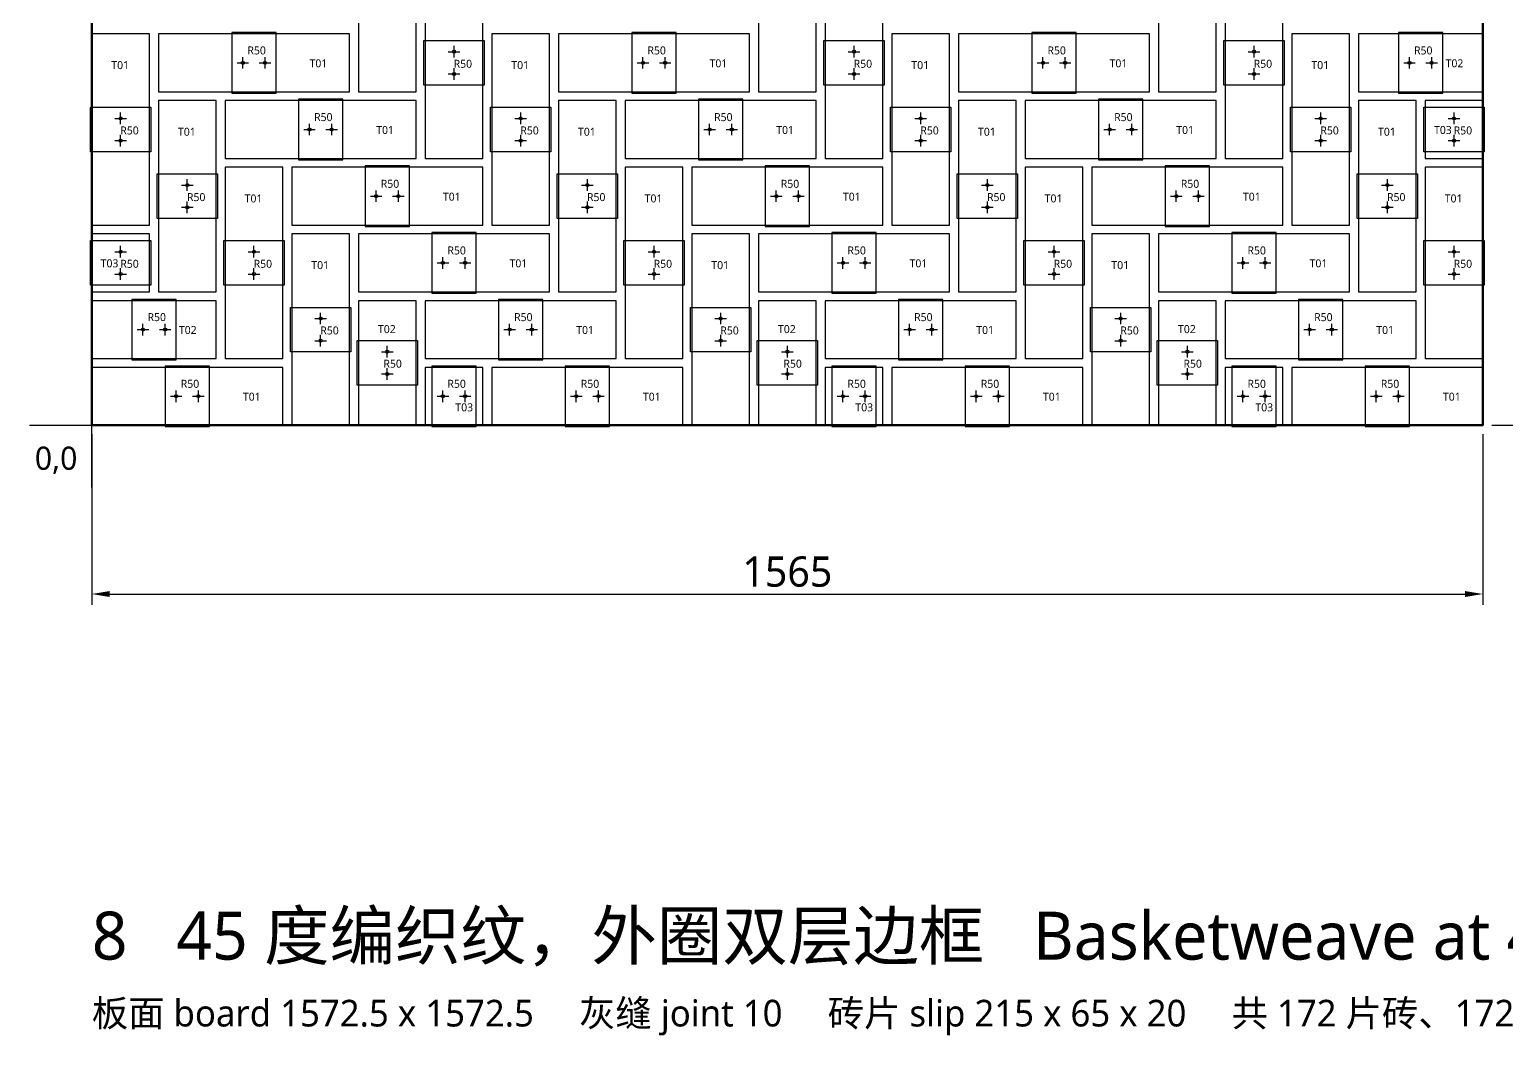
# Model space of a CAD drawing. Header units: millimetres. Extents: x -190 to 8130, y -7782 to 208.
# Drawn here: x 2502 to 4164, y -5656 to -4524 of the extents above; entities that cross this region are included whole.
import ezdxf
from ezdxf.enums import TextEntityAlignment as Align

# ---------------------------------------------------------------- set-up
doc = ezdxf.new("R2010")
doc.units = ezdxf.units.MM
for name, color, linetype in [('BOARD', 7, 'Continuous'), ('DIM', 8, 'Continuous'), ('ORIGIN', 1, 'Continuous'), ('P5_CLIP', 4, 'Continuous'), ('P5_HOLE', 1, 'Continuous'), ('P5_SLIP', 7, 'Continuous'), ('P5_TXT_B', 7, 'Continuous'), ('P5_TXT_C', 4, 'Continuous'), ('TITLE', 7, 'Continuous')]:
    doc.layers.add(name, color=color, linetype=linetype)
doc.styles.add('CN', font='msyh.ttc')
doc.dimstyles.new('MM', dxfattribs={"dimtxt": 34, "dimasz": 20, "dimexe": 12, "dimexo": 10, "dimgap": 8, "dimtad": 1, "dimdec": 1, "dimdsep": 46, "dimtxsty": 'CN', "dimcen": 2.5, "dimazin": 3, "dimtfac": 1, "dimtmove": 0, "dimatfit": 3})

msp = doc.modelspace()

# ---------------------------------------------------------------- linework, layer by layer
at = {"layer": 'BOARD', "lineweight": 50}
msp.add_lwpolyline([(2572.5, -4969.5), (4137.5, -4969.5), (4137.5, -3554.5), (2572.5, -3554.5)], close=True, dxfattribs=at)
at = {"layer": 'ORIGIN'}
for p, q in [((2572.5, -5039.5), (2572.5, -4879.5)), ((2502.5, -4969.5), (2662.5, -4969.5))]:
    msp.add_line(p, q, dxfattribs=at)
at = {"layer": 'P5_CLIP'}
for points in [[(2730, -4596), (2780, -4596), (2780, -4528), (2730, -4528)], [(3180, -4596), (3230, -4596), (3230, -4528), (3180, -4528)], [(3630, -4596), (3680, -4596), (3680, -4528), (3630, -4528)], [(4042.38, -4596), (4092.38, -4596), (4092.38, -4528), (4042.38, -4528)], [(2946, -4587), (2946, -4537), (3014, -4537), (3014, -4587)], [(3396, -4587), (3396, -4537), (3464, -4537), (3464, -4587)], [(3846, -4587), (3846, -4537), (3914, -4537), (3914, -4587)], [(2571, -4662), (2571, -4612), (2639, -4612), (2639, -4662)], [(2805, -4671), (2855, -4671), (2855, -4603), (2805, -4603)], [(3021, -4662), (3021, -4612), (3089, -4612), (3089, -4662)], [(3255, -4671), (3305, -4671), (3305, -4603), (3255, -4603)], [(3471, -4662), (3471, -4612), (3539, -4612), (3539, -4662)], [(3705, -4671), (3755, -4671), (3755, -4603), (3705, -4603)], [(3921, -4662), (3921, -4612), (3989, -4612), (3989, -4662)], [(4071, -4662), (4071, -4612), (4139, -4612), (4139, -4662)], [(2880, -4746), (2930, -4746), (2930, -4678), (2880, -4678)], [(3330, -4746), (3380, -4746), (3380, -4678), (3330, -4678)], [(3780, -4746), (3830, -4746), (3830, -4678), (3780, -4678)], [(2646, -4737), (2646, -4687), (2714, -4687), (2714, -4737)], [(3096, -4737), (3096, -4687), (3164, -4687), (3164, -4737)], [(3546, -4737), (3546, -4687), (3614, -4687), (3614, -4737)], [(3996, -4737), (3996, -4687), (4064, -4687), (4064, -4737)], [(2571, -4812), (2571, -4762), (2639, -4762), (2639, -4812)], [(2721, -4812), (2721, -4762), (2789, -4762), (2789, -4812)], [(2955, -4821), (3005, -4821), (3005, -4753), (2955, -4753)], [(3171, -4812), (3171, -4762), (3239, -4762), (3239, -4812)], [(3405, -4821), (3455, -4821), (3455, -4753), (3405, -4753)], [(3621, -4812), (3621, -4762), (3689, -4762), (3689, -4812)], [(3855, -4821), (3905, -4821), (3905, -4753), (3855, -4753)], [(4071, -4812), (4071, -4762), (4139, -4762), (4139, -4812)], [(2617.62, -4896), (2667.62, -4896), (2667.62, -4828), (2617.62, -4828)], [(3030, -4896), (3080, -4896), (3080, -4828), (3030, -4828)], [(3480, -4896), (3530, -4896), (3530, -4828), (3480, -4828)], [(3930, -4896), (3980, -4896), (3980, -4828), (3930, -4828)], [(2796, -4887), (2796, -4837), (2864, -4837), (2864, -4887)], [(3246, -4887), (3246, -4837), (3314, -4837), (3314, -4887)], [(3696, -4887), (3696, -4837), (3764, -4837), (3764, -4887)], [(2871, -4924.38), (2871, -4874.38), (2939, -4874.38), (2939, -4924.38)], [(3321, -4924.38), (3321, -4874.38), (3389, -4874.38), (3389, -4924.38)], [(3771, -4924.38), (3771, -4874.38), (3839, -4874.38), (3839, -4924.38)], [(2655, -4971), (2705, -4971), (2705, -4903), (2655, -4903)], [(2955, -4971), (3005, -4971), (3005, -4903), (2955, -4903)], [(3105, -4971), (3155, -4971), (3155, -4903), (3105, -4903)], [(3405, -4971), (3455, -4971), (3455, -4903), (3405, -4903)], [(3555, -4971), (3605, -4971), (3605, -4903), (3555, -4903)], [(3855, -4971), (3905, -4971), (3905, -4903), (3855, -4903)], [(4005, -4971), (4055, -4971), (4055, -4903), (4005, -4903)]]:
    msp.add_lwpolyline(points, close=True, dxfattribs=at)
at = {"layer": 'P5_HOLE'}
for p, q in [((2973.5, -4549.5), (2986.5, -4549.5)), ((2980, -4556), (2980, -4543)), ((3423.5, -4549.5), (3436.5, -4549.5)), ((3430, -4556), (3430, -4543)), ((3873.5, -4549.5), (3886.5, -4549.5)), ((3880, -4556), (3880, -4543)), ((2736, -4562), (2749, -4562)), ((2742.5, -4568.5), (2742.5, -4555.5)), ((2761, -4562), (2774, -4562)), ((2767.5, -4568.5), (2767.5, -4555.5)), ((2980, -4581), (2980, -4568)), ((3186, -4562), (3199, -4562)), ((3192.5, -4568.5), (3192.5, -4555.5)), ((3211, -4562), (3224, -4562)), ((3217.5, -4568.5), (3217.5, -4555.5)), ((3430, -4581), (3430, -4568)), ((3636, -4562), (3649, -4562)), ((3642.5, -4568.5), (3642.5, -4555.5)), ((3661, -4562), (3674, -4562)), ((3667.5, -4568.5), (3667.5, -4555.5)), ((3880, -4581), (3880, -4568)), ((4048.38, -4562), (4061.38, -4562)), ((4054.88, -4568.5), (4054.88, -4555.5)), ((4073.38, -4562), (4086.38, -4562)), ((4079.88, -4568.5), (4079.88, -4555.5)), ((2973.5, -4574.5), (2986.5, -4574.5)), ((3423.5, -4574.5), (3436.5, -4574.5)), ((3873.5, -4574.5), (3886.5, -4574.5)), ((2605, -4631), (2605, -4618)), ((3055, -4631), (3055, -4618)), ((3505, -4631), (3505, -4618)), ((3955, -4631), (3955, -4618)), ((4105, -4631), (4105, -4618)), ((2598.5, -4624.5), (2611.5, -4624.5)), ((2817.5, -4643.5), (2817.5, -4630.5)), ((2842.5, -4643.5), (2842.5, -4630.5)), ((3048.5, -4624.5), (3061.5, -4624.5)), ((3267.5, -4643.5), (3267.5, -4630.5)), ((3292.5, -4643.5), (3292.5, -4630.5)), ((3498.5, -4624.5), (3511.5, -4624.5)), ((3717.5, -4643.5), (3717.5, -4630.5)), ((3742.5, -4643.5), (3742.5, -4630.5)), ((3948.5, -4624.5), (3961.5, -4624.5)), ((4098.5, -4624.5), (4111.5, -4624.5)), ((2598.5, -4649.5), (2611.5, -4649.5)), ((2605, -4656), (2605, -4643)), ((2811, -4637), (2824, -4637)), ((2836, -4637), (2849, -4637)), ((3048.5, -4649.5), (3061.5, -4649.5)), ((3055, -4656), (3055, -4643)), ((3261, -4637), (3274, -4637)), ((3286, -4637), (3299, -4637)), ((3498.5, -4649.5), (3511.5, -4649.5)), ((3505, -4656), (3505, -4643)), ((3711, -4637), (3724, -4637)), ((3736, -4637), (3749, -4637)), ((3948.5, -4649.5), (3961.5, -4649.5)), ((3955, -4656), (3955, -4643)), ((4098.5, -4649.5), (4111.5, -4649.5)), ((4105, -4656), (4105, -4643)), ((2673.5, -4699.5), (2686.5, -4699.5)), ((2680, -4706), (2680, -4693)), ((3123.5, -4699.5), (3136.5, -4699.5)), ((3130, -4706), (3130, -4693)), ((3573.5, -4699.5), (3586.5, -4699.5)), ((3580, -4706), (3580, -4693)), ((4023.5, -4699.5), (4036.5, -4699.5)), ((4030, -4706), (4030, -4693)), ((2680, -4731), (2680, -4718)), ((2886, -4712), (2899, -4712)), ((2892.5, -4718.5), (2892.5, -4705.5)), ((2911, -4712), (2924, -4712)), ((2917.5, -4718.5), (2917.5, -4705.5)), ((3130, -4731), (3130, -4718)), ((3336, -4712), (3349, -4712)), ((3342.5, -4718.5), (3342.5, -4705.5)), ((3361, -4712), (3374, -4712)), ((3367.5, -4718.5), (3367.5, -4705.5)), ((3580, -4731), (3580, -4718)), ((3786, -4712), (3799, -4712)), ((3792.5, -4718.5), (3792.5, -4705.5)), ((3811, -4712), (3824, -4712)), ((3817.5, -4718.5), (3817.5, -4705.5)), ((4030, -4731), (4030, -4718)), ((2673.5, -4724.5), (2686.5, -4724.5)), ((3123.5, -4724.5), (3136.5, -4724.5)), ((3573.5, -4724.5), (3586.5, -4724.5)), ((4023.5, -4724.5), (4036.5, -4724.5)), ((2605, -4781), (2605, -4768)), ((2755, -4781), (2755, -4768)), ((3205, -4781), (3205, -4768)), ((3655, -4781), (3655, -4768)), ((4105, -4781), (4105, -4768)), ((2598.5, -4774.5), (2611.5, -4774.5)), ((2748.5, -4774.5), (2761.5, -4774.5)), ((2967.5, -4793.5), (2967.5, -4780.5)), ((2992.5, -4793.5), (2992.5, -4780.5)), ((3198.5, -4774.5), (3211.5, -4774.5)), ((3417.5, -4793.5), (3417.5, -4780.5)), ((3442.5, -4793.5), (3442.5, -4780.5)), ((3648.5, -4774.5), (3661.5, -4774.5)), ((3867.5, -4793.5), (3867.5, -4780.5)), ((3892.5, -4793.5), (3892.5, -4780.5)), ((4098.5, -4774.5), (4111.5, -4774.5)), ((2598.5, -4799.5), (2611.5, -4799.5)), ((2605, -4806), (2605, -4793)), ((2748.5, -4799.5), (2761.5, -4799.5)), ((2755, -4806), (2755, -4793)), ((2961, -4787), (2974, -4787)), ((2986, -4787), (2999, -4787)), ((3198.5, -4799.5), (3211.5, -4799.5)), ((3205, -4806), (3205, -4793)), ((3411, -4787), (3424, -4787)), ((3436, -4787), (3449, -4787)), ((3648.5, -4799.5), (3661.5, -4799.5)), ((3655, -4806), (3655, -4793)), ((3861, -4787), (3874, -4787)), ((3886, -4787), (3899, -4787)), ((4098.5, -4799.5), (4111.5, -4799.5)), ((4105, -4806), (4105, -4793)), ((2823.5, -4849.5), (2836.5, -4849.5)), ((2830, -4856), (2830, -4843)), ((3273.5, -4849.5), (3286.5, -4849.5)), ((3280, -4856), (3280, -4843)), ((3723.5, -4849.5), (3736.5, -4849.5)), ((3730, -4856), (3730, -4843)), ((2623.62, -4862), (2636.62, -4862)), ((2630.12, -4868.5), (2630.12, -4855.5)), ((2648.62, -4862), (2661.62, -4862)), ((2655.12, -4868.5), (2655.12, -4855.5)), ((2830, -4881), (2830, -4868)), ((3036, -4862), (3049, -4862)), ((3042.5, -4868.5), (3042.5, -4855.5)), ((3061, -4862), (3074, -4862)), ((3067.5, -4868.5), (3067.5, -4855.5)), ((3280, -4881), (3280, -4868)), ((3486, -4862), (3499, -4862)), ((3492.5, -4868.5), (3492.5, -4855.5)), ((3511, -4862), (3524, -4862)), ((3517.5, -4868.5), (3517.5, -4855.5)), ((3730, -4881), (3730, -4868)), ((3936, -4862), (3949, -4862)), ((3942.5, -4868.5), (3942.5, -4855.5)), ((3961, -4862), (3974, -4862)), ((3967.5, -4868.5), (3967.5, -4855.5)), ((2823.5, -4874.5), (2836.5, -4874.5)), ((2905, -4893.38), (2905, -4880.38)), ((3273.5, -4874.5), (3286.5, -4874.5)), ((3355, -4893.38), (3355, -4880.38)), ((3723.5, -4874.5), (3736.5, -4874.5)), ((3805, -4893.38), (3805, -4880.38)), ((2898.5, -4886.88), (2911.5, -4886.88)), ((3348.5, -4886.88), (3361.5, -4886.88)), ((3798.5, -4886.88), (3811.5, -4886.88)), ((2898.5, -4911.88), (2911.5, -4911.88)), ((2905, -4918.38), (2905, -4905.38)), ((3348.5, -4911.88), (3361.5, -4911.88)), ((3355, -4918.38), (3355, -4905.38)), ((3798.5, -4911.88), (3811.5, -4911.88)), ((3805, -4918.38), (3805, -4905.38)), ((2667.5, -4943.5), (2667.5, -4930.5)), ((2692.5, -4943.5), (2692.5, -4930.5)), ((2967.5, -4943.5), (2967.5, -4930.5)), ((2992.5, -4943.5), (2992.5, -4930.5)), ((3117.5, -4943.5), (3117.5, -4930.5)), ((3142.5, -4943.5), (3142.5, -4930.5)), ((3417.5, -4943.5), (3417.5, -4930.5)), ((3442.5, -4943.5), (3442.5, -4930.5)), ((3567.5, -4943.5), (3567.5, -4930.5)), ((3592.5, -4943.5), (3592.5, -4930.5)), ((3867.5, -4943.5), (3867.5, -4930.5)), ((3892.5, -4943.5), (3892.5, -4930.5)), ((4017.5, -4943.5), (4017.5, -4930.5)), ((4042.5, -4943.5), (4042.5, -4930.5)), ((2661, -4937), (2674, -4937)), ((2686, -4937), (2699, -4937)), ((2961, -4937), (2974, -4937)), ((2986, -4937), (2999, -4937)), ((3111, -4937), (3124, -4937)), ((3136, -4937), (3149, -4937)), ((3411, -4937), (3424, -4937)), ((3436, -4937), (3449, -4937)), ((3561, -4937), (3574, -4937)), ((3586, -4937), (3599, -4937)), ((3861, -4937), (3874, -4937)), ((3886, -4937), (3899, -4937)), ((4011, -4937), (4024, -4937)), ((4036, -4937), (4049, -4937))]:
    msp.add_line(p, q, dxfattribs=at)
for centre in [(2980, -4549.5), (3430, -4549.5), (3880, -4549.5), (2742.5, -4562), (2767.5, -4562), (3192.5, -4562), (3217.5, -4562), (3642.5, -4562), (3667.5, -4562), (4054.88, -4562), (4079.88, -4562), (2980, -4574.5), (3430, -4574.5), (3880, -4574.5), (2605, -4624.5), (2817.5, -4637), (2842.5, -4637), (3055, -4624.5), (3267.5, -4637), (3292.5, -4637), (3505, -4624.5), (3717.5, -4637), (3742.5, -4637), (3955, -4624.5), (4105, -4624.5), (2605, -4649.5), (3055, -4649.5), (3505, -4649.5), (3955, -4649.5), (4105, -4649.5), (2680, -4699.5), (3130, -4699.5), (3580, -4699.5), (4030, -4699.5), (2892.5, -4712), (2917.5, -4712), (3342.5, -4712), (3367.5, -4712), (3792.5, -4712), (3817.5, -4712), (2680, -4724.5), (3130, -4724.5), (3580, -4724.5), (4030, -4724.5), (2605, -4774.5), (2755, -4774.5), (3205, -4774.5), (3655, -4774.5), (4105, -4774.5), (2605, -4799.5), (2755, -4799.5), (2967.5, -4787), (2992.5, -4787), (3205, -4799.5), (3417.5, -4787), (3442.5, -4787), (3655, -4799.5), (3867.5, -4787), (3892.5, -4787), (4105, -4799.5), (2830, -4849.5), (3280, -4849.5), (3730, -4849.5), (2630.12, -4862), (2655.12, -4862), (3042.5, -4862), (3067.5, -4862), (3492.5, -4862), (3517.5, -4862), (3942.5, -4862), (3967.5, -4862), (2830, -4874.5), (3280, -4874.5), (3730, -4874.5), (2905, -4886.88), (3355, -4886.88), (3805, -4886.88), (2905, -4911.88), (3355, -4911.88), (3805, -4911.88), (2667.5, -4937), (2692.5, -4937), (2967.5, -4937), (2992.5, -4937), (3117.5, -4937), (3142.5, -4937), (3417.5, -4937), (3442.5, -4937), (3567.5, -4937), (3592.5, -4937), (3867.5, -4937), (3892.5, -4937), (4017.5, -4937), (4042.5, -4937)]:
    msp.add_circle(centre, 1.75, dxfattribs=at)
at = {"layer": 'P5_SLIP'}
for points in [[(2872.5, -4594.5), (2937.5, -4594.5), (2937.5, -4379.5), (2872.5, -4379.5)], [(3322.5, -4594.5), (3387.5, -4594.5), (3387.5, -4379.5), (3322.5, -4379.5)], [(3772.5, -4594.5), (3837.5, -4594.5), (3837.5, -4379.5), (3772.5, -4379.5)], [(2947.5, -4669.5), (3012.5, -4669.5), (3012.5, -4454.5), (2947.5, -4454.5)], [(3397.5, -4669.5), (3462.5, -4669.5), (3462.5, -4454.5), (3397.5, -4454.5)], [(3847.5, -4669.5), (3912.5, -4669.5), (3912.5, -4454.5), (3847.5, -4454.5)], [(2572.5, -4744.5), (2637.5, -4744.5), (2637.5, -4529.5), (2572.5, -4529.5)], [(2647.5, -4594.5), (2862.5, -4594.5), (2862.5, -4529.5), (2647.5, -4529.5)], [(3022.5, -4744.5), (3087.5, -4744.5), (3087.5, -4529.5), (3022.5, -4529.5)], [(3097.5, -4594.5), (3312.5, -4594.5), (3312.5, -4529.5), (3097.5, -4529.5)], [(3472.5, -4744.5), (3537.5, -4744.5), (3537.5, -4529.5), (3472.5, -4529.5)], [(3547.5, -4594.5), (3762.5, -4594.5), (3762.5, -4529.5), (3547.5, -4529.5)], [(3922.5, -4744.5), (3987.5, -4744.5), (3987.5, -4529.5), (3922.5, -4529.5)], [(3997.5, -4594.5), (4137.5, -4594.5), (4137.5, -4529.5), (3997.5, -4529.5)], [(2647.5, -4819.5), (2712.5, -4819.5), (2712.5, -4604.5), (2647.5, -4604.5)], [(2722.5, -4669.5), (2937.5, -4669.5), (2937.5, -4604.5), (2722.5, -4604.5)], [(3097.5, -4819.5), (3162.5, -4819.5), (3162.5, -4604.5), (3097.5, -4604.5)], [(3172.5, -4669.5), (3387.5, -4669.5), (3387.5, -4604.5), (3172.5, -4604.5)], [(3547.5, -4819.5), (3612.5, -4819.5), (3612.5, -4604.5), (3547.5, -4604.5)], [(3622.5, -4669.5), (3837.5, -4669.5), (3837.5, -4604.5), (3622.5, -4604.5)], [(3997.5, -4819.5), (4062.5, -4819.5), (4062.5, -4604.5), (3997.5, -4604.5)], [(4072.5, -4669.5), (4137.5, -4669.5), (4137.5, -4604.5), (4072.5, -4604.5)], [(2722.5, -4894.5), (2787.5, -4894.5), (2787.5, -4679.5), (2722.5, -4679.5)], [(2797.5, -4744.5), (3012.5, -4744.5), (3012.5, -4679.5), (2797.5, -4679.5)], [(3172.5, -4894.5), (3237.5, -4894.5), (3237.5, -4679.5), (3172.5, -4679.5)], [(3247.5, -4744.5), (3462.5, -4744.5), (3462.5, -4679.5), (3247.5, -4679.5)], [(3622.5, -4894.5), (3687.5, -4894.5), (3687.5, -4679.5), (3622.5, -4679.5)], [(3697.5, -4744.5), (3912.5, -4744.5), (3912.5, -4679.5), (3697.5, -4679.5)], [(4072.5, -4894.5), (4137.5, -4894.5), (4137.5, -4679.5), (4072.5, -4679.5)], [(2572.5, -4819.5), (2637.5, -4819.5), (2637.5, -4754.5), (2572.5, -4754.5)], [(2797.5, -4969.5), (2862.5, -4969.5), (2862.5, -4754.5), (2797.5, -4754.5)], [(2872.5, -4819.5), (3087.5, -4819.5), (3087.5, -4754.5), (2872.5, -4754.5)], [(3247.5, -4969.5), (3312.5, -4969.5), (3312.5, -4754.5), (3247.5, -4754.5)], [(3322.5, -4819.5), (3537.5, -4819.5), (3537.5, -4754.5), (3322.5, -4754.5)], [(3697.5, -4969.5), (3762.5, -4969.5), (3762.5, -4754.5), (3697.5, -4754.5)], [(3772.5, -4819.5), (3987.5, -4819.5), (3987.5, -4754.5), (3772.5, -4754.5)], [(2572.5, -4894.5), (2712.5, -4894.5), (2712.5, -4829.5), (2572.5, -4829.5)], [(2872.5, -4969.5), (2937.5, -4969.5), (2937.5, -4829.5), (2872.5, -4829.5)], [(2947.5, -4894.5), (3162.5, -4894.5), (3162.5, -4829.5), (2947.5, -4829.5)], [(3322.5, -4969.5), (3387.5, -4969.5), (3387.5, -4829.5), (3322.5, -4829.5)], [(3397.5, -4894.5), (3612.5, -4894.5), (3612.5, -4829.5), (3397.5, -4829.5)], [(3772.5, -4969.5), (3837.5, -4969.5), (3837.5, -4829.5), (3772.5, -4829.5)], [(3847.5, -4894.5), (4062.5, -4894.5), (4062.5, -4829.5), (3847.5, -4829.5)], [(2572.5, -4969.5), (2787.5, -4969.5), (2787.5, -4904.5), (2572.5, -4904.5)], [(2947.5, -4969.5), (3012.5, -4969.5), (3012.5, -4904.5), (2947.5, -4904.5)], [(3022.5, -4969.5), (3237.5, -4969.5), (3237.5, -4904.5), (3022.5, -4904.5)], [(3397.5, -4969.5), (3462.5, -4969.5), (3462.5, -4904.5), (3397.5, -4904.5)], [(3472.5, -4969.5), (3687.5, -4969.5), (3687.5, -4904.5), (3472.5, -4904.5)], [(3847.5, -4969.5), (3912.5, -4969.5), (3912.5, -4904.5), (3847.5, -4904.5)], [(3922.5, -4969.5), (4137.5, -4969.5), (4137.5, -4904.5), (3922.5, -4904.5)]]:
    msp.add_lwpolyline(points, close=True, dxfattribs=at)

# ---------------------------------------------------------------- texts
at = {"layer": 'ORIGIN', "style": 'CN'}
msp.add_text('0,0', height=26, dxfattribs=at).set_placement((2508.5, -5027.5), align=Align.BOTTOM_LEFT)
at = {"layer": 'P5_TXT_B', "style": 'CN'}
for s, p in [('T01', (2604.5, -4564.5)), ('T01', (2827.5, -4562.5)), ('T01', (3054.5, -4564.5)), ('T01', (3277.5, -4562.5)), ('T01', (3504.5, -4564.5)), ('T01', (3727.5, -4562.5)), ('T01', (3954.5, -4564.5)), ('T02', (4105.5, -4562.5)), ('T01', (2679.5, -4639.5)), ('T01', (2902.5, -4637.5)), ('T01', (3129.5, -4639.5)), ('T01', (3352.5, -4637.5)), ('T01', (3579.5, -4639.5)), ('T01', (3802.5, -4637.5)), ('T01', (4029.5, -4639.5)), ('T03', (4092.5, -4637.5)), ('T01', (2754.5, -4714.5)), ('T01', (2977.5, -4712.5)), ('T01', (3204.5, -4714.5)), ('T01', (3427.5, -4712.5)), ('T01', (3654.5, -4714.5)), ('T01', (3877.5, -4712.5)), ('T01', (4104.5, -4714.5)), ('T03', (2592.5, -4787.5)), ('T01', (2829.5, -4789.5)), ('T01', (3052.5, -4787.5)), ('T01', (3279.5, -4789.5)), ('T01', (3502.5, -4787.5)), ('T01', (3729.5, -4789.5)), ('T01', (3952.5, -4787.5)), ('T02', (2680.5, -4862.5)), ('T02', (2904.5, -4861.5)), ('T01', (3127.5, -4862.5)), ('T02', (3354.5, -4861.5)), ('T01', (3577.5, -4862.5)), ('T02', (3804.5, -4861.5)), ('T01', (4027.5, -4862.5)), ('T01', (2752.5, -4937.5)), ('T01', (3202.5, -4937.5)), ('T01', (3652.5, -4937.5)), ('T01', (4102.5, -4937.5)), ('T03', (2991.5, -4949.5)), ('T03', (3441.5, -4949.5)), ('T03', (3891.5, -4949.5))]:
    msp.add_text(s, height=9, dxfattribs=at).set_placement(p, align=Align.MIDDLE_CENTER)
at = {"layer": 'P5_TXT_C', "style": 'CN'}
for p in [(2758, -4548), (3208, -4548), (3658, -4548), (4070.38, -4548), (2990, -4563), (3440, -4563), (3890, -4563), (2833, -4623), (3283, -4623), (3733, -4623), (2615, -4638), (3065, -4638), (3515, -4638), (3965, -4638), (4115, -4638), (2908, -4698), (3358, -4698), (3808, -4698), (2690, -4713), (3140, -4713), (3590, -4713), (4040, -4713), (2983, -4773), (3433, -4773), (3883, -4773), (2615, -4788), (2765, -4788), (3215, -4788), (3665, -4788), (4115, -4788), (2645.62, -4848), (3058, -4848), (3508, -4848), (3958, -4848), (2840, -4863), (3290, -4863), (3740, -4863), (2911, -4900.38), (3361, -4900.38), (3811, -4900.38), (2683, -4923), (2983, -4923), (3133, -4923), (3433, -4923), (3583, -4923), (3883, -4923), (4033, -4923)]:
    msp.add_text('R50', height=9, dxfattribs=at).set_placement(p, align=Align.MIDDLE_CENTER)
at = {"layer": 'TITLE', "style": 'CN'}
for s, height, p in [('8   45 度编织纹，外圈双层边框   Basketweave at 45 deg inside a two-slip border', 54, (2572.5, -5587)), ('板面 board 1572.5 x 1572.5     灰缝 joint 10     砖片 slip 215 x 65 x 20     共 172 片砖、172 个卡扣', 30, (2572.5, -5655))]:
    msp.add_text(s, height=height, dxfattribs=at).set_placement(p, align=Align.BOTTOM_LEFT)

# ---------------------------------------------------------------- dimensions: what is measured, and where the dimension line sits
at = {"layer": 'DIM'}
msp.add_linear_dim(base=(4327.5, -4969.5), p1=(4137.5, -4969.5), p2=(4137.5, -3554.5), angle=90, dimstyle='MM', dxfattribs=at).render()
msp.add_linear_dim(base=(2572.5, -5159.5), p1=(2572.5, -4969.5), p2=(4137.5, -4969.5), dimstyle='MM', dxfattribs=at).render()

doc.saveas('drawing.dxf')
